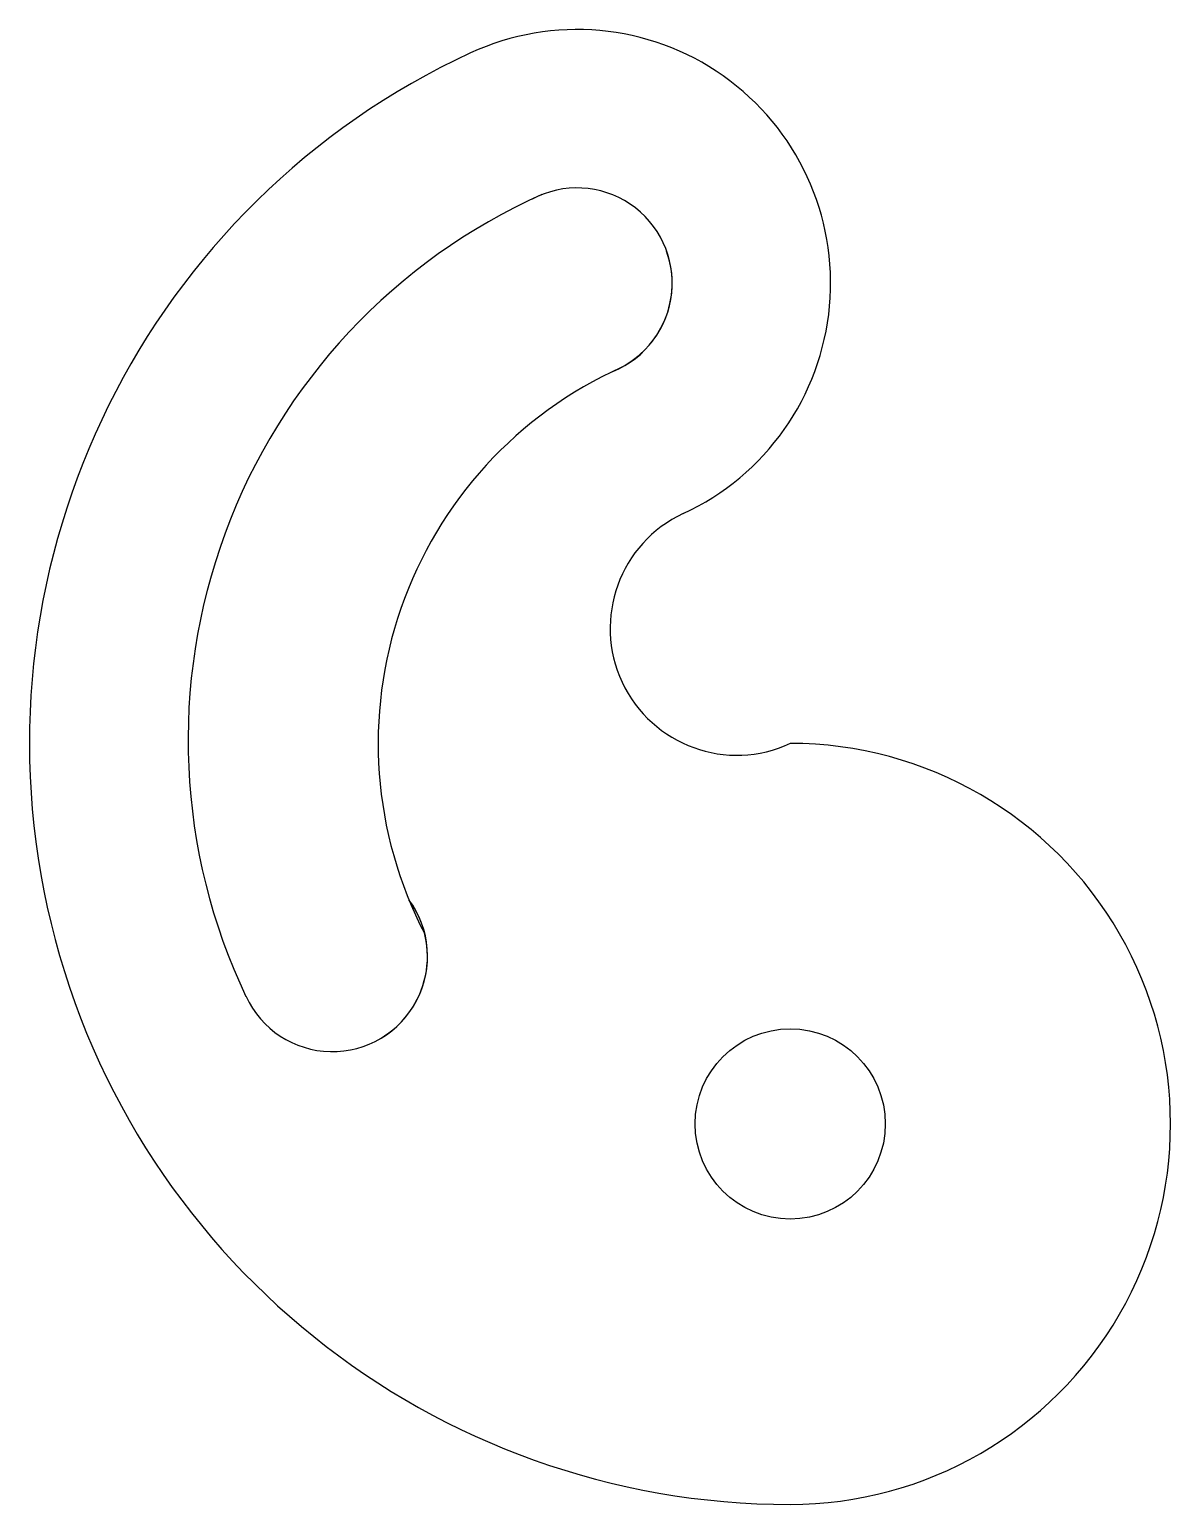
# Model space of a CAD drawing. Header units: inches. Extents: x 0 to 90, y 0 to 116.
import ezdxf

# ---------------------------------------------------------------- set-up
doc = ezdxf.new("R2010")
doc.units = ezdxf.units.IN
doc.header["$MEASUREMENT"] = 0

msp = doc.modelspace()

# ---------------------------------------------------------------- linework, layer by layer
msp.add_circle((59.84, 29.93), 7.5)
for centre, radius, start, end in [((43.03, 96.22), 20, 294.7588, 114.8563), ((59.84, 59.93), 60, 114.8563, 269.9992), ((43.03, 96.22), 7.51, 292.1677, 118.0506), ((59.44, 60.2), 47.09, 114.0447, 205.4347), ((43.03, 96.22), 7.5, 294.5059, 19.7312), ((59.84, 59.93), 32.5, 114.2349, 207.5138), ((55.64, 69), 10, 115.0499, 295.0499), ((59.84, 29.93), 30, 269.9992, 89.9996), ((23.73, 43.14), 7.51, 204.9277, 36.5079), ((23.73, 43.14), 7.5, 300.3071, 36.2028)]:
    msp.add_arc(centre, radius, start, end)

doc.saveas('drawing.dxf')
